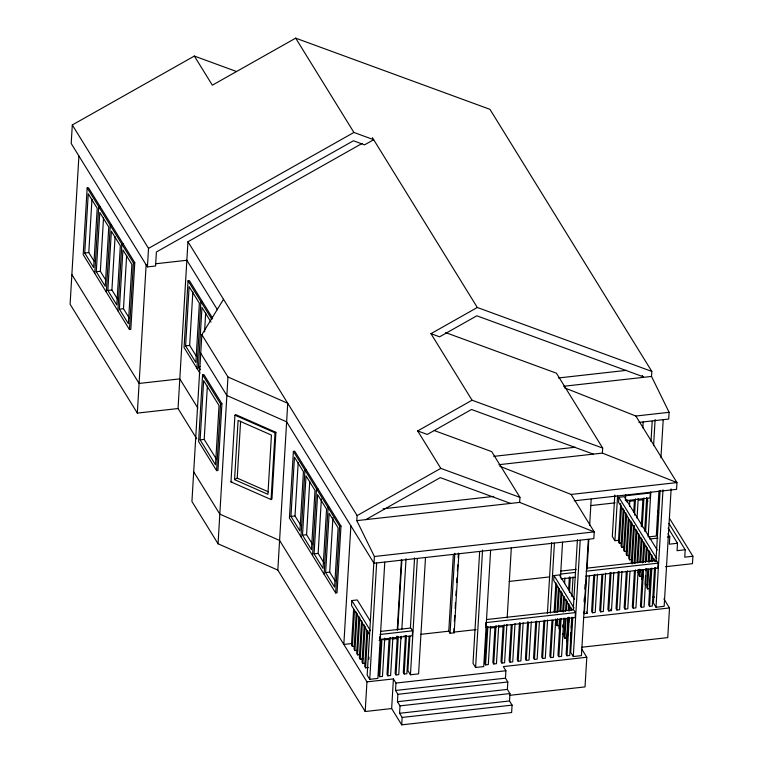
<?xml version="1.0" encoding="UTF-8"?>
<svg xmlns="http://www.w3.org/2000/svg" width="763" height="763" viewBox="0 0 763 763"><rect width="100%" height="100%" fill="white"/><g stroke="black" fill="none" stroke-linecap="round" stroke-linejoin="round"><path stroke-width="1.14" d="M72.304 124.96L71.197 143.492L147.431 266.907L155.566 266.001L156.396 251.99L353.422 140.773L364.542 144.865L373.689 139.705L353.918 132.447L295.672 38.15L212.343 85.189L194.355 56.061L72.304 124.96L148.527 248.376L147.431 266.907M78.913 155.976L70.101 304.237L137.33 413.098L178.046 408.539L196.749 438.82M87.163 187.936L83.196 254.661L129.452 329.54L130.807 329.387L134.774 262.672L88.518 187.793L87.163 187.936L133.411 262.825L129.452 329.54M84.722 253.02L88.241 193.773L97.206 208.299L93.687 267.546L84.722 253.02L88.785 252.563L94.173 261.28M88.785 252.563L91.961 199.248M94.765 273.383L98.723 206.659L100.087 206.506M96.281 271.742L99.8 212.496L108.775 227.021L105.246 286.268L96.281 271.742L100.354 271.285L105.733 280.002M100.354 271.285L103.52 217.96M106.324 292.095L110.292 225.381L111.646 225.228M107.841 290.455L111.36 231.218L120.335 245.743L116.815 304.981L107.841 290.455L111.913 290.007L117.893 299.687M111.913 290.007L115.079 236.683M117.883 310.818L121.851 244.103L123.205 243.95M119.4 309.177L122.929 249.94L131.894 264.465L128.375 323.703L119.4 309.177L123.472 308.719L129.452 318.409M123.472 308.719L126.639 255.405M137.33 413.098L146.143 264.828M178.046 408.539L187.956 241.737L362.225 143.368M212.648 318.276L189.396 280.641L188.041 280.794L184.074 347.518L199.982 373.269M185.6 345.877L189.119 286.63L199.372 303.235L195.853 362.482L185.6 345.877L189.663 345.42L196.301 356.159M189.663 345.42L192.839 292.095M200.249 369.607L198.447 366.669L201.966 307.432L211.008 322.081M223.502 299.287L201.842 334.69L191.933 501.491L218.056 543.79L277.827 570.085L365.191 711.517L391.648 708.56L401.71 724.85L511.63 712.537L512.078 705.126L509.503 700.968L509.942 693.557L507.376 689.399L507.815 681.979L505.459 678.164L505.898 670.753L503.332 666.595L586.795 657.248L585.03 686.9L509.798 695.322M204.56 331.857L205.686 312.897M202.577 374.795L198.609 441.51L216.597 470.628L217.951 470.475L221.919 403.761L203.931 374.643L202.577 374.795L220.564 403.913L216.597 470.628M200.125 439.869L203.645 380.632L219.038 405.554L215.519 464.801L200.125 439.869L204.198 439.412L216.511 459.355M204.198 439.412L207.364 386.097M218.056 543.79L227.965 376.989L201.842 334.69M230.97 481.911L234.937 415.186L235.824 414.671L275.91 432.316L271.952 499.031L271.065 499.546L230.97 481.911L231.857 481.396M234.565 479.65L238.085 420.413L271.437 435.082L267.918 494.329L234.565 479.65L237.226 478.115L268.423 491.839M237.226 478.115L240.603 421.243M271.065 499.546L275.033 432.831L275.91 432.316M277.827 570.085L287.737 403.284L227.965 376.989M293.393 451.353L289.425 518.077L335.672 592.956L337.036 592.803L340.994 526.079L294.747 451.2L293.393 451.353L339.64 526.232L335.672 592.956M290.941 516.437L294.461 457.19L303.436 471.715L299.916 530.962L290.941 516.437L295.014 515.979L300.994 525.659M295.014 515.979L298.18 462.655M300.984 536.79L304.952 470.075L306.306 469.922M302.501 535.149L306.02 475.912L314.995 490.437L311.476 549.675L302.501 535.149L306.573 534.701L312.553 544.381M306.573 534.701L309.74 481.377M312.553 555.512L316.511 488.797L317.875 488.644M314.07 553.871L317.589 494.634L326.554 509.15L323.035 568.397L314.07 553.871L318.142 553.413L324.122 563.104M318.142 553.413L321.376 498.916M324.113 574.234L328.08 507.509L329.435 507.366M325.629 572.593L329.149 513.346L338.123 527.872L334.604 587.119L325.629 572.593L329.702 572.136L335.081 580.853M329.702 572.136L332.935 517.629M350.866 525.812L343.827 644.43L352.058 643.505M370.313 621.072L357.256 599.947L351.829 600.548L351.533 605.498L369.559 634.682M499.822 466.26L571.115 494.443L594.234 531.887L593.833 538.64L373.994 563.256L374.395 556.504L356.807 520.633L357.113 515.597L187.956 241.737M353.622 609.027L351.485 645.031L352.363 646.452L354.175 646.251M352.363 646.452L354.499 610.448M356.264 612.031L354.051 649.189L354.929 650.62L357.647 650.314M354.929 650.62L357.141 613.452M358.887 616.275L356.674 653.443L357.551 654.864L359.363 654.654M357.551 654.864L359.764 617.696M361.557 620.605L359.354 657.773L360.231 659.194L362.95 658.889M360.231 659.194L362.435 622.026M364.237 624.945L362.024 662.103L362.902 663.524L364.724 663.324M362.902 663.524L365.115 626.366M366.841 630.438L364.704 666.442L365.582 667.863L368.3 667.558M365.582 667.863L367.795 630.696M373.86 562.484L367.165 675.169L369.74 679.328L377.876 678.421L384.781 562.178M365.191 711.517L366.946 681.864L279.582 540.423L219.82 514.128L193.697 471.839M368.787 659.423L368.92 657.105M369.74 679.328L376.645 563.084M379.917 636.447L379.736 639.413L412.306 635.76L412.592 630.82L410.866 628.025L380.623 631.411M381.004 639.318L378.868 675.322L379.745 676.743L382.463 676.438L384.743 638.116M379.745 676.743L381.948 639.585M389.149 638.412L387.003 674.416L387.881 675.837L390.608 675.532L392.888 637.2M387.881 675.837L390.16 637.506M391.648 708.56L393.412 678.908L366.946 681.864M397.18 639.194L396.884 636.142M397.237 630.248L401.443 559.479M397.351 636.332L395.148 673.5L396.026 674.921L398.744 674.616L401.023 636.294M397.733 629.761L401.872 560.176M396.026 674.921L398.305 636.6M401.71 724.85L402.149 717.439L399.583 713.281L400.022 705.861L397.456 701.702L397.895 694.292L395.539 690.477L395.978 683.066L393.412 678.908M401.281 638.736L401.424 636.38M401.843 629.322L406.04 558.697M405.496 635.426L403.293 672.585L404.171 674.006L406.889 673.7L409.102 636.542M404.171 674.006L406.441 635.684M409.922 636.208L407.871 670.61L410.446 674.769L418.591 673.863L425.496 557.619M410.408 627.911L414.567 557.925M410.446 674.769L417.351 558.535M458.868 553.795L454.176 632.813L450.065 633.271L448.778 631.192L453.327 554.682M450.065 633.271L454.824 553.232M454.176 632.813L453.956 628.578M454.376 621.502L454.729 615.607M455.149 608.531L455.492 602.636M455.912 595.56L456.198 590.839M456.684 582.589L456.97 577.868M457.39 570.791L457.733 564.897M458.162 557.82L458.439 553.099M479.641 551.821L473.012 663.314L475.587 667.472L483.723 666.566L490.628 550.323M475.587 667.472L482.559 550.047M485.64 626.566L485.878 622.618L575.436 612.584L575.14 617.534L485.583 627.558M486.918 626.309L484.715 663.467L485.592 664.888L488.31 664.583L490.59 626.261M485.592 664.888L487.862 626.566M494.996 626.557L492.85 662.561L493.728 663.982L496.455 663.676L498.735 625.345M493.728 663.982L496.007 625.65M503.132 625.641L500.995 661.645L501.873 663.066L504.601 662.761L506.87 624.439M501.873 663.066L504.152 624.744M507.166 617.887L511.324 547.91M511.277 624.735L509.14 660.739L510.018 662.16L512.736 661.855L515.015 623.524M510.018 662.16L512.221 624.992M374.395 556.504L594.234 531.887L519.66 502.397L519.956 497.371L491.696 451.61L434.3 430.58M519.489 622.656L517.285 659.823L518.163 661.244L520.881 660.939L523.16 622.618M518.163 661.244L520.433 622.923M527.634 621.75L525.421 658.908L526.298 660.329L529.026 660.024L531.296 621.702M526.298 660.329L528.578 622.007M535.702 621.998L533.566 658.002L534.443 659.423L537.162 659.118L539.374 621.95M534.443 659.423L536.723 621.092M543.847 621.082L541.711 657.086L542.588 658.507L545.307 658.202L547.586 619.88M542.588 658.507L544.858 620.185M547.414 613.633L551.639 542.474M550.266 613.051L554.424 543.075M574.444 599.232L559.441 574.94L554.005 575.54L553.719 580.49L571.849 609.847M551.992 620.176L549.846 656.18L550.724 657.601L553.452 657.296L555.731 618.965M550.724 657.601L552.937 620.433M554.157 611.936L555.884 582.894M555.102 612.193L556.761 584.315M556.561 619.642L556.284 624.287L557.162 625.708L559.88 625.402M556.971 612.67L558.487 587.119M557.162 625.708L557.572 618.736M557.991 611.773L559.365 588.54M560.452 577.744L562.56 542.159M559.422 619.184L558.869 628.483L559.746 629.904M559.908 611.058L561.082 591.315M560.128 619.26L557.991 655.264L558.869 656.685L561.587 656.38L563.867 618.059M559.889 627.577L560.366 619.451M560.853 611.316L561.959 592.737M558.869 656.685L561.148 618.364M562.684 611.735L563.58 596.637M564.572 583.571L564.916 577.772M562.732 627.091L562.875 624.773M563.628 611.993L564.525 596.895M565.116 618.221L564.01 636.8L564.887 638.221L567.615 637.916M565.526 611.249L566.222 599.632M564.887 638.221L566.06 618.478M566.547 610.352L567.1 601.053M568.626 589.675L569.389 576.904M567.958 617.734L566.585 640.958L567.462 642.379M568.378 610.762L568.788 603.791M569.436 592.26L570.333 577.162M568.34 617.191L566.136 654.349L567.014 655.77L569.732 655.474L572.012 617.143M567.872 635.417L568.082 631.926M568.635 622.637L568.836 619.155M569.322 611.02L569.665 605.221M567.014 655.77L569.284 617.448M571.888 596.599L573.061 576.857M571.22 610.276L571.353 607.958M570.371 640.739L570.858 632.603M571.134 627.959L571.687 618.669M572.765 617.982L570.714 652.375L573.29 656.533L581.425 655.627L588.33 539.384M573.251 609.675L577.41 539.699M573.29 656.533L580.195 540.299M584.086 601.788L584.296 598.306M584.849 589.017L585.126 584.372M589.274 576.199L587.062 613.357L584.344 613.662L586.623 575.34M587.033 569.179L588.798 539.527M589.646 525.297L591.191 499.202M593.748 575.331L591.611 611.325L592.489 612.756L595.207 612.451L597.486 574.119M592.489 612.756L594.759 574.425M574.205 500.805L676.562 489.341L676.962 482.588L602.379 453.108L602.684 448.072L556.427 373.193L445.64 332.601M601.893 574.415L599.747 610.419L600.624 611.84L603.352 611.535L605.631 573.213M600.624 611.84L602.837 574.673M610.104 572.345L607.892 609.503L608.769 610.925L611.497 610.619L613.767 572.298M614.797 495.006L612.327 536.523L614.902 540.681L619.556 540.166M608.769 610.925L611.049 572.603M614.902 540.681L617.582 495.607M657.201 549.999L624.258 496.656L618.831 497.266L618.535 502.207L655.207 561.587M620.729 503.427L618.459 541.749L619.337 543.17L621.149 542.97M619.337 543.17L621.54 506.003M618.24 571.43L616.037 608.597L616.914 610.019L619.632 609.713L621.912 571.382M616.914 610.019L619.194 571.687M623.228 508.74L621.025 545.907L621.902 547.329L624.62 547.023M621.902 547.329L624.115 510.17M625.364 500.633L625.717 494.701M625.803 512.908L623.59 550.066L624.468 551.487L627.196 551.182M627.033 502.064L627.167 499.746M624.468 551.487L626.681 514.329M628.302 518.23L626.165 554.224L627.043 555.655L628.855 555.445M629.475 506.413L629.818 500.604M627.043 555.655L629.179 519.651M626.318 571.678L624.172 607.682L625.059 609.103L627.777 608.798L629.98 571.64M625.059 609.103L627.329 570.781M630.944 521.224L628.731 558.392L629.609 559.813L632.336 559.508M629.609 559.813L631.821 522.645M633.7 512.488L634.463 499.717M631.306 562.55L633.509 525.383M634.511 515.073L635.484 498.811M632.184 563.971L634.454 525.64M634.082 563.228L636.075 529.541M637.029 518.249L638.202 498.506M634.454 570.772L632.317 606.776L633.195 608.197L635.922 607.892L638.192 569.56M642.827 427.881L643.18 421.949M635.026 563.485L636.962 530.962M633.195 608.197L635.474 569.866M636.924 562.741L638.65 533.709M637.868 562.999L639.528 535.13M641.292 526.642L642.942 498.764M639.356 569.217L639.013 575.025L639.89 576.447L641.702 576.246M639.766 562.255L641.216 537.867M642.236 526.899L643.962 497.867M638.889 422.397L668.703 419.059L669.103 412.306L651.516 376.436L651.812 371.409L489.941 109.328L295.672 38.15M639.89 576.447L640.3 569.484M640.72 562.512L642.093 539.288M641.578 579.193L642.131 569.894M642.541 562.932L643.791 542.026M644.678 531.239L646.681 497.562M642.599 569.856L640.462 605.86L641.34 607.281L644.058 606.976L646.337 568.654M642.522 579.451L642.799 574.806M643.562 562.026L644.668 543.447M645.651 531.611L647.625 498.401M651.001 441.472L652.203 421.31M641.34 607.281L643.543 570.114M645.393 562.445L646.356 546.184M645.097 583.609L645.584 575.483M645.851 570.838L645.994 568.511M646.404 561.539L647.234 547.605M648.149 536.961L650.829 491.887M653.576 445.63L655.121 419.536M647.825 568.931L646.719 587.51L647.596 588.931L649.408 588.731M648.235 561.959L648.922 550.342M647.596 588.931L648.769 569.188M649.179 562.217L649.809 551.763M649.284 591.668L650.667 568.445M651.077 561.473L651.497 554.501M650.829 568.931L648.693 604.935L649.571 606.356L652.289 606.051L654.568 567.729M652.031 561.73L652.375 555.922M649.571 606.356L651.84 568.034M653.929 560.986L654.063 558.669M658.965 490.971L656.294 536.046L649.313 536.828M660.939 457.762L663.2 419.812M655.56 567.5L653.443 603.085L656.008 607.243L664.153 606.327L671.135 488.902M655.913 561.568L660.138 490.399M586.785 568.168L656.361 560.376L658.078 563.151L657.782 568.092L585.841 576.151M656.008 607.243L662.99 489.817M667.921 533.728L669.79 536.761L669.351 544.172L677.496 543.266L677.058 550.676L685.193 549.761L684.754 557.181L692.899 556.265L692.461 563.676L665.431 566.709M663.905 598.879L669.513 607.958L667.749 637.61L581.892 647.224M148.527 248.376L353.918 132.447M602.684 448.072L472.068 400.222L430.961 333.66L477.323 307.489L651.812 371.409M519.956 497.371L440.795 468.368L417.676 430.923L472.068 400.222M357.113 515.597L440.795 468.368M365.858 519.622L440.251 477.628L510.609 503.408M133.411 262.825L134.774 262.672M155.442 263.788L186.859 260.269L217.407 309.74M202.243 301.442L200.888 301.595L196.921 368.31L198.285 368.157M198.447 366.669L200.478 366.45M220.564 403.913L221.919 403.761M558.478 377.962L626.528 370.341M563.619 386.278L651.516 376.436M564.563 387.842L635.856 416.035L669.103 412.306M493.756 456.369L575.207 447.252M498.897 464.696L602.379 453.108M383.083 508.797L493.699 496.408M571.115 494.443L676.962 482.588L635.856 416.035M356.807 520.633L519.66 502.397M339.64 526.232L340.994 526.079M625.183 495.807L650.295 493.003L650 497.943L626.032 500.623M590.476 505.611L615.083 502.855M629.151 501.281L635.007 500.623M638.526 500.232L643.18 499.717M649.695 539.012L657.964 538.087M667.425 537.028L669.79 536.761M560.843 571.077L576.17 569.36M560.195 574.11L575.521 572.393M586.137 571.21L658.078 563.151M509.198 581.435L549.188 576.952M561.082 578.917L575.235 577.333M637.315 572.288L640.043 571.983M645.031 584.773L647.749 584.468M652.737 597.248L654.549 597.048M486.508 619.556L573.709 609.79L575.436 612.584M380.031 634.473L412.592 630.82M403.484 636.266L405.802 636.008M420.909 634.311L448.778 631.192M379.106 640.472L381.462 640.214M383.808 639.947L389.693 639.289M392.039 639.032L396.75 638.497M453.747 632.117L476.093 629.618M490.199 628.035L496.084 627.377M498.439 627.11L503.141 626.585M583.657 617.572L669.513 607.958M562.321 634.063L564.134 633.862M395.978 683.066L505.898 670.753M395.539 690.477L505.459 678.164M397.895 694.292L507.815 681.979M397.456 701.702L507.376 689.399M400.022 705.861L509.942 693.557M399.583 713.281L509.503 700.968M402.149 717.439L512.078 705.126M194.355 56.061L236.54 71.522M430.961 333.66L439.583 336.817L476.827 315.796L643.428 376.846L643.4 377.351L642.255 375.501M593.328 454.119L471.515 409.483L427.29 434.452L417.676 430.923M234.937 415.186L275.033 432.831M669.771 518.83L692.899 556.265M668.951 523.456L685.193 549.761M657.496 510.886L658.746 512.908M668.121 528.082L677.496 543.266M646.671 499.326L647.921 501.348M657.296 516.522L658.545 518.544M618.831 497.266L656.752 558.659M372.401 137.626L477.323 307.489M610.61 609.198L611.497 610.619M586.184 611.936L587.062 613.357M583.466 612.241L584.344 613.662M554.005 575.54L574.024 607.939M581.788 649.151L586.795 657.248M373.994 563.256L286.63 421.815L226.869 395.52L200.745 353.231M188.041 280.794L211.904 319.42M351.829 600.548L370.475 630.743M197.894 408.157L179.81 378.887L139.095 383.446L71.865 274.585"/></g></svg>
